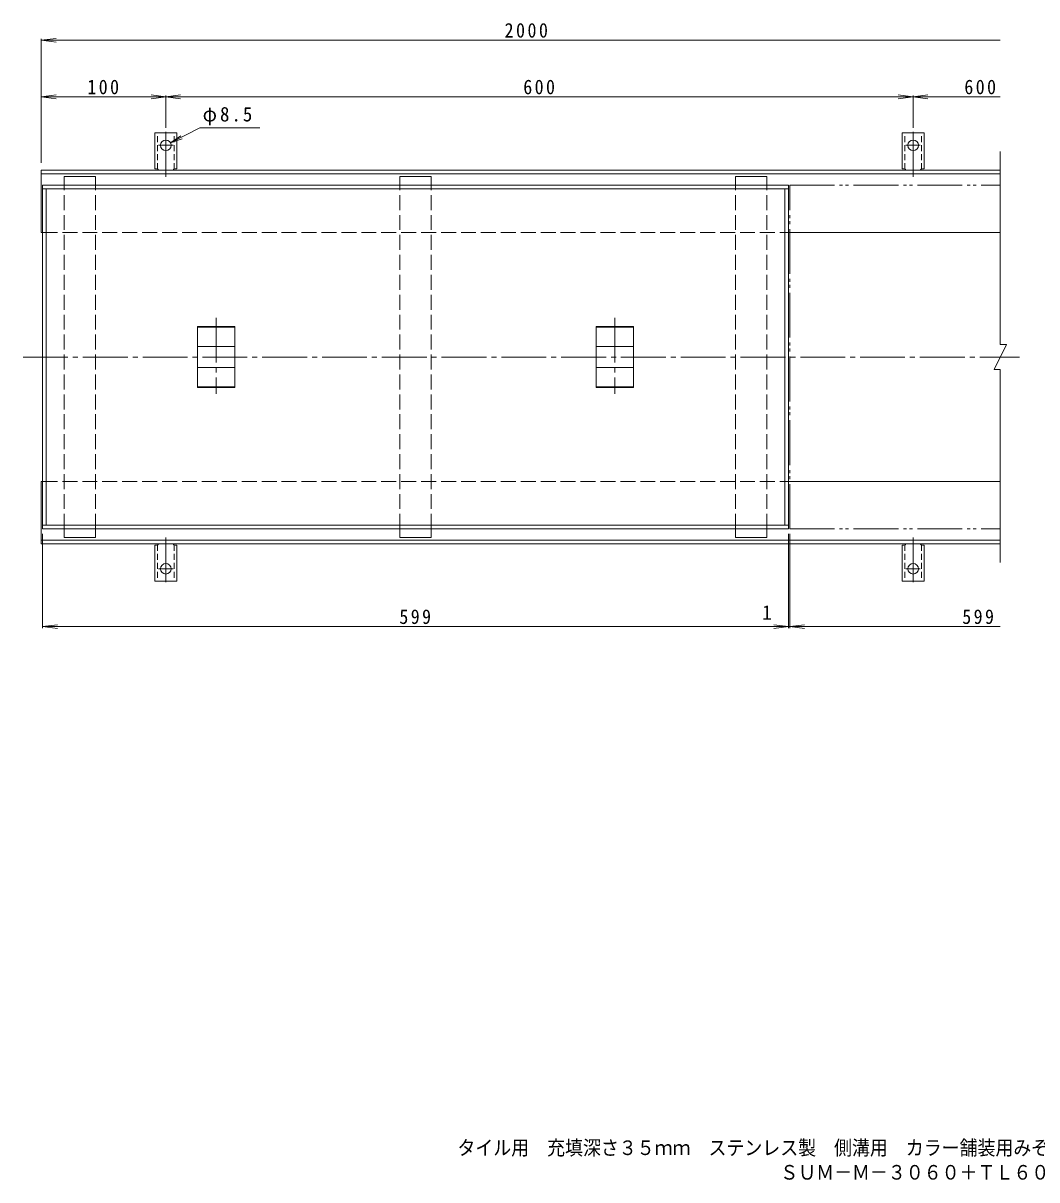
# Model space of a CAD drawing. Units: millimetres, scale not verified. Extents: x -686 to 713, y -547 to 392.
# Drawn here: x -686 to 127, y -547 to 382 of the extents above; entities that cross this region are included whole.
import ezdxf
from ezdxf.enums import TextEntityAlignment as Align

# ---------------------------------------------------------------- set-up
doc = ezdxf.new("R2010")
doc.units = ezdxf.units.MM
doc.header["$LTSCALE"] = 4
for name, pattern in [('CHAIN2', [12, 9, -1, 1, -1]), ('DASHED1', [1.8, 1.2, -0.6]), ('DASHED3', [4, 3, -1]), ('DOUBLE_CHAIN2', [12.8, 9, -1, 0.6, -0.6, 0.6, -1])]:
    doc.linetypes.add(name, pattern=pattern)
for name, color, linetype, lineweight in [('0-0_通り芯', 7, 'CHAIN2', 9), ('0-1_躯体', 2, 'Continuous', 9), ('0-2_仕上', 3, 'Continuous', 9), ('0-3_建具', 4, 'Continuous', 9), ('0-4_その他', 7, 'Continuous', 9), ('0-5_寸法', 7, 'Continuous', 9)]:
    doc.layers.add(name, color=color, linetype=linetype, lineweight=lineweight)
doc.layers.add('F-5_F-5ﾚｲﾔ', color=2, linetype='Continuous')
doc.styles.add('ＭＳ ゴシック', font='')
doc.styles.get('ＭＳ ゴシック').set_extended_font_data('MS Gothic')

msp = doc.modelspace()

# ---------------------------------------------------------------- linework, layer by layer
at = {"layer": '0-0_通り芯'}
for p, q in [((-531.416, 144.981), (-531.416, 83.952)), ((-211.416, 144.981), (-211.416, 83.952)), ((-686.445, 113.459), (113.455, 113.459))]:
    msp.add_line(p, q, dxfattribs=at)
at = {"layer": '0-1_躯体'}
for p, q in [((-580.637, 264.459), (-580.637, 293.459)), ((-571.887, 293.459), (-580.637, 293.459)), ((-571.887, 293.459), (-563.137, 293.459)), ((-563.137, 264.459), (-563.137, 293.459)), ((19.363, 264.459), (19.363, 293.459)), ((28.113, 293.459), (19.363, 293.459)), ((28.113, 293.459), (36.863, 293.459)), ((36.863, 264.459), (36.863, 293.459)), ((-580.637, 264.459), (-579.387, 264.459)), ((-563.137, 264.459), (-564.387, 264.459)), ((19.363, 264.459), (20.613, 264.459)), ((36.863, 264.459), (35.613, 264.459)), ((-580.637, -37.541), (-579.387, -37.541)), ((-580.637, -37.541), (-580.637, -66.541)), ((-563.137, -37.541), (-564.387, -37.541)), ((-563.137, -37.541), (-563.137, -66.541)), ((19.363, -37.541), (20.613, -37.541)), ((19.363, -37.541), (19.363, -66.541)), ((36.863, -37.541), (35.613, -37.541)), ((36.863, -37.541), (36.863, -66.541)), ((-571.887, -66.541), (-580.637, -66.541)), ((-571.887, -66.541), (-563.137, -66.541)), ((28.113, -66.541), (19.363, -66.541)), ((28.113, -66.541), (36.863, -66.541))]:
    msp.add_line(p, q, dxfattribs=at)
at = {"layer": '0-1_躯体', "linetype": 'DASHED1'}
for p, q in [((-578.637, 264.314), (-578.637, 293.459)), ((-565.137, 264.314), (-565.137, 293.459)), ((21.363, 264.314), (21.363, 293.459)), ((34.863, 264.314), (34.863, 293.459)), ((-578.637, -37.395), (-578.637, -66.541)), ((-565.137, -37.395), (-565.137, -66.541)), ((21.363, -37.395), (21.363, -66.541)), ((34.863, -37.395), (34.863, -66.541))]:
    msp.add_line(p, q, dxfattribs=at)
at = {"layer": '0-1_躯体', "linetype": 'CHAIN2'}
for p, q in [((-571.887, 294.24), (-571.887, 254.459)), ((28.113, 294.24), (28.113, 254.459)), ((-571.887, 283.459), (-577.663, 283.459)), ((-571.887, 283.459), (-566.111, 283.459)), ((28.113, 283.459), (22.337, 283.459)), ((28.113, 283.459), (33.889, 283.459)), ((-571.887, -67.321), (-571.887, -27.541)), ((28.113, -67.321), (28.113, -27.541)), ((-571.887, -56.541), (-577.663, -56.541)), ((-571.887, -56.541), (-566.111, -56.541)), ((28.113, -56.541), (22.337, -56.541)), ((28.113, -56.541), (33.889, -56.541))]:
    msp.add_line(p, q, dxfattribs=at)
at = {"layer": '0-1_躯体', "linetype": 'DASHED3'}
for p, q in [((-670.887, 213.459), (-71.887, 213.459)), ((-670.887, 13.459), (-71.887, 13.459))]:
    msp.add_line(p, q, dxfattribs=at)
at = {"layer": '0-1_躯体'}
for centre in [(-571.887, 283.459), (28.113, 283.459), (-571.887, -56.541), (28.113, -56.541)]:
    msp.add_circle(centre, 4.25, dxfattribs=at)
for centre, start, end in [((-579.387, 262.459), 30.00051, 90), ((-564.387, 262.459), 90, 149.99949), ((20.613, 262.459), 30.00051, 90), ((35.613, 262.459), 90, 149.99949), ((-579.387, -35.541), 270, 329.99949), ((-564.387, -35.541), 210.00051, 270), ((20.613, -35.541), 270, 329.99949), ((35.613, -35.541), 210.00051, 270)]:
    msp.add_arc(centre, 2, start, end, dxfattribs=at)
at = {"layer": '0-2_仕上'}
for p, q in [((-670.887, 251.459), (-71.887, 251.459)), ((-670.887, 251.459), (-670.887, -24.541)), ((-653.387, 258.459), (-628.387, 258.459)), ((-653.387, 251.459), (-653.387, 258.459)), ((-628.387, 251.459), (-628.387, 258.459)), ((-383.887, 258.459), (-358.887, 258.459)), ((-383.887, 251.459), (-383.887, 258.459)), ((-358.887, 251.459), (-358.887, 258.459)), ((-114.387, 251.459), (-114.387, 258.459)), ((-114.387, 258.459), (-89.387, 258.459)), ((-89.387, 251.459), (-89.387, 258.459)), ((-71.887, -24.541), (-71.887, 251.459)), ((-670.887, 248.459), (-71.887, 248.459)), ((-667.887, -21.541), (-667.887, 248.459)), ((-74.887, -21.541), (-74.887, 248.459)), ((-546.416, 137.914), (-546.416, 89.005)), ((-546.416, 137.914), (-516.416, 137.914)), ((-546.416, 137.414), (-516.416, 137.414)), ((-516.416, 89.005), (-516.416, 137.914)), ((-226.416, 137.914), (-226.416, 89.005)), ((-226.416, 137.914), (-196.416, 137.914)), ((-226.416, 137.414), (-196.416, 137.414)), ((-196.416, 89.005), (-196.416, 137.914)), ((-546.416, 121.825), (-516.416, 121.825)), ((-226.416, 121.825), (-196.416, 121.825)), ((-546.416, 105.093), (-516.416, 105.093)), ((-226.416, 105.093), (-196.416, 105.093)), ((-546.416, 89.505), (-516.416, 89.505)), ((-546.416, 89.005), (-516.416, 89.005)), ((-226.416, 89.505), (-196.416, 89.505)), ((-226.416, 89.005), (-196.416, 89.005)), ((-670.887, -21.541), (-71.887, -21.541)), ((-670.887, -24.541), (-71.887, -24.541)), ((-653.387, -24.541), (-653.387, -31.541)), ((-628.387, -24.541), (-628.387, -31.541)), ((-358.887, -24.541), (-358.887, -31.541)), ((-114.387, -24.541), (-114.387, -31.541)), ((-89.387, -24.541), (-89.387, -31.541)), ((-653.387, -31.541), (-628.387, -31.541)), ((-114.387, -31.541), (-89.387, -31.541))]:
    msp.add_line(p, q, dxfattribs=at)
at = {"layer": '0-2_仕上', "linetype": 'DASHED3'}
for p, q in [((-653.387, -24.541), (-653.387, 251.459)), ((-628.387, -24.541), (-628.387, 251.459)), ((-383.887, -24.541), (-383.887, 251.459)), ((-358.887, -24.541), (-358.887, 251.459)), ((-114.387, -24.541), (-114.387, 251.459)), ((-89.387, -24.541), (-89.387, 251.459))]:
    msp.add_line(p, q, dxfattribs=at)
at = {"layer": '0-2_仕上', "linetype": 'DOUBLE_CHAIN2'}
for p, q in [((-70.887, 251.459), (98.113, 251.459)), ((-70.887, -24.541), (-70.887, 251.459)), ((-70.887, -24.541), (98.113, -24.541))]:
    msp.add_line(p, q, dxfattribs=at)
at = {"layer": '0-2_仕上'}
msp.add_lwpolyline([(-383.887, -24.541), (-383.887, -31.541), (-358.887, -31.541)], dxfattribs=at)
at = {"layer": '0-3_建具'}
for p, q in [((98.113, 278.459), (98.113, 123.459)), ((-671.887, 213.459), (-671.887, 263.459)), ((-671.887, 263.459), (98.113, 263.459)), ((-671.887, 260.459), (98.113, 260.459)), ((-671.887, 213.459), (-670.887, 213.459)), ((-71.887, 213.459), (98.113, 213.459)), ((103.113, 123.459), (93.113, 103.459)), ((98.113, 123.459), (103.113, 123.459)), ((93.113, 103.459), (98.113, 103.459)), ((98.113, 103.459), (98.113, -51.541)), ((-671.887, 13.459), (-670.887, 13.459)), ((-671.887, 13.459), (-671.887, -36.541)), ((-71.887, 13.459), (98.113, 13.459)), ((-671.887, -33.541), (98.113, -33.541)), ((-671.887, -36.541), (98.113, -36.541))]:
    msp.add_line(p, q, dxfattribs=at)
at = {"layer": '0-4_その他'}
for p, q in [((-671.887, 367.769), (-659.989, 369.335)), ((-671.887, 269.352), (-671.887, 368.969)), ((-671.887, 367.769), (-659.989, 366.203)), ((-671.887, 367.769), (98.113, 367.769)), ((-671.887, 322.311), (-659.989, 323.877)), ((-671.887, 322.311), (-659.989, 320.744)), ((-671.887, 322.311), (98.113, 322.311)), ((-559.989, 323.877), (-583.784, 320.744)), ((-559.989, 320.744), (-583.784, 323.877)), ((-571.887, 297.55), (-571.887, 323.511)), ((40.011, 323.877), (16.216, 320.744)), ((40.011, 320.744), (16.216, 323.877)), ((28.113, 297.55), (28.113, 323.511)), ((-670.887, -28.408), (-670.887, -104.246)), ((-71.887, -28.408), (-71.887, -104.246)), ((-70.887, -28.408), (-70.887, -104.246)), ((-670.887, -103.046), (-658.989, -101.479)), ((-71.887, -103.046), (-83.784, -101.479)), ((-70.887, -103.046), (-58.989, -101.479)), ((-670.887, -103.046), (98.113, -103.046)), ((-670.887, -103.046), (-658.989, -104.612)), ((-71.887, -103.046), (-83.784, -104.612)), ((-70.887, -103.046), (-58.989, -104.612))]:
    msp.add_line(p, q, dxfattribs=at)
at = {"layer": '0-5_寸法'}
for q in [(-559.86, 291.055), (-558.675, 288.73)]:
    msp.add_line((-568.1, 285.39), q, dxfattribs=at)
msp.add_lwpolyline([(-568.1, 285.39), (-544.499, 297.422), (-496.429, 297.422)], dxfattribs=at)

# ---------------------------------------------------------------- texts
at = {"layer": '0-4_その他', "color": 2, "style": 'ＭＳ ゴシック'}
msp.add_text('1', height=11.73, dxfattribs=at).set_placement((-93.247, -101.046), align=Align.BOTTOM_LEFT)
at = {"layer": '0-4_その他', "color": 2, "char_height": 11.73, "attachment_point": 7, "style": 'ＭＳ ゴシック'}
for s, insert in [('\\T1.28;\\W0.9;2000', (-299.887, 369.769)), ('\\T1.27;\\W0.9;100', (-634.887, 324.311)), ('\\T1.27;\\W0.9;600', (-284.887, 324.311)), ('\\T1.27;\\W0.9;600', (69.233, 324.311)), ('\\T1.27;\\W0.9;599', (-384.387, -101.046)), ('\\T1.27;\\W0.9;599', (67.576, -101.046))]:
    msp.add_mtext(s, dxfattribs=dict(at, insert=insert))
at = {"layer": '0-5_寸法', "color": 2, "insert": (-542.32, 299.421), "char_height": 11.73, "attachment_point": 7, "style": 'ＭＳ ゴシック'}
msp.add_mtext('\\T1.21;\\W0.95;φ8.5', dxfattribs=at)
at = {"layer": 'F-5_F-5ﾚｲﾔ', "style": 'ＭＳ ゴシック', "width": 0.9}
for s, p in [('タイル用\u3000充填深さ３５ｍｍ\u3000ステンレス製\u3000側溝用\u3000カラー舗装用みぞ蓋', (-337.779, -530.846)), ('\u3000\u3000\u3000\u3000\u3000\u3000\u3000\u3000\u3000\u3000\u3000\u3000\u3000\u3000\u3000\u3000\u3000\u3000ＳＵＭ－Ｍ－３０６０＋ＴＬ６０Ｐ', (-337.779, -550.559))]:
    msp.add_text(s, height=11.73, dxfattribs=at).set_placement(p, align=Align.BOTTOM_LEFT)

doc.saveas('drawing.dxf')
